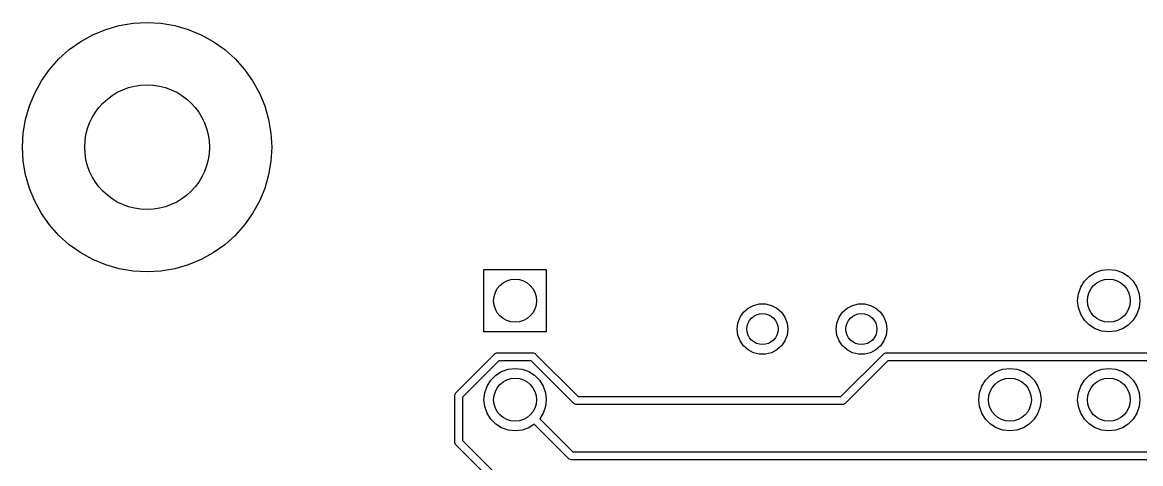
# Model space of a CAD drawing. Extents: x 2.09 to 5.54, y -4.3 to -1.49.
# Drawn here: x 2.118 to 3.248, y -1.934 to -1.488 of the extents above; entities that cross this region are included whole.
import ezdxf

# ---------------------------------------------------------------- set-up
doc = ezdxf.new("R2010")
doc.units = 0
doc.header["$MEASUREMENT"] = 0
doc.layers.add('BLACK', color=7, linetype='CONTINUOUS')

msp = doc.modelspace()

# ---------------------------------------------------------------- linework, layer by layer
at = {"layer": 'BLACK', "linetype": 'CONTINUOUS'}
for p, q in [((2.2025, -1.4953), (2.2161, -1.4913)), ((2.2161, -1.4913), (2.23, -1.489)), ((2.23, -1.489), (2.2441, -1.4882)), ((2.2441, -1.4882), (2.2582, -1.489)), ((2.2582, -1.489), (2.2721, -1.4913)), ((2.2721, -1.4913), (2.2857, -1.4953)), ((2.1771, -1.5075), (2.1894, -1.5007)), ((2.1894, -1.5007), (2.2025, -1.4953)), ((2.2857, -1.4953), (2.2988, -1.5007)), ((2.2988, -1.5007), (2.3111, -1.5075)), ((2.1655, -1.5157), (2.1771, -1.5075)), ((2.3111, -1.5075), (2.3226, -1.5157)), ((2.1456, -1.5356), (2.155, -1.5251)), ((2.155, -1.5251), (2.1655, -1.5157)), ((2.3226, -1.5157), (2.3332, -1.5251)), ((2.3332, -1.5251), (2.3426, -1.5356)), ((2.1374, -1.5471), (2.1456, -1.5356)), ((2.3426, -1.5356), (2.3508, -1.5471)), ((2.1306, -1.5595), (2.1374, -1.5471)), ((2.3508, -1.5471), (2.3576, -1.5595)), ((2.1252, -1.5726), (2.1306, -1.5595)), ((2.3576, -1.5595), (2.363, -1.5726)), ((2.1213, -1.5861), (2.1252, -1.5726)), ((2.363, -1.5726), (2.3669, -1.5861)), ((2.1189, -1.6001), (2.1213, -1.5861)), ((2.3669, -1.5861), (2.3693, -1.6001)), ((2.1181, -1.6142), (2.1189, -1.6001)), ((2.3693, -1.6001), (2.3701, -1.6142)), ((2.1189, -1.6283), (2.1181, -1.6142)), ((2.3701, -1.6142), (2.3693, -1.6283)), ((2.1213, -1.6422), (2.1189, -1.6283)), ((2.3693, -1.6283), (2.3669, -1.6422)), ((2.1252, -1.6558), (2.1213, -1.6422)), ((2.3669, -1.6422), (2.363, -1.6558)), ((2.1306, -1.6688), (2.1252, -1.6558)), ((2.363, -1.6558), (2.3576, -1.6688)), ((2.1374, -1.6812), (2.1306, -1.6688)), ((2.3576, -1.6688), (2.3508, -1.6812)), ((2.1456, -1.6927), (2.1374, -1.6812)), ((2.3508, -1.6812), (2.3426, -1.6927)), ((2.155, -1.7033), (2.1456, -1.6927)), ((2.3426, -1.6927), (2.3332, -1.7033)), ((2.1655, -1.7127), (2.155, -1.7033)), ((2.3332, -1.7033), (2.3226, -1.7127)), ((2.1771, -1.7208), (2.1655, -1.7127)), ((2.3226, -1.7127), (2.3111, -1.7208)), ((2.1894, -1.7277), (2.1771, -1.7208)), ((2.2025, -1.7331), (2.1894, -1.7277)), ((2.2988, -1.7277), (2.2857, -1.7331)), ((2.3111, -1.7208), (2.2988, -1.7277)), ((2.2161, -1.737), (2.2025, -1.7331)), ((2.23, -1.7394), (2.2161, -1.737)), ((2.2441, -1.7402), (2.23, -1.7394)), ((2.2582, -1.7394), (2.2441, -1.7402)), ((2.2721, -1.737), (2.2582, -1.7394)), ((2.2857, -1.7331), (2.2721, -1.737)), ((2.5846, -1.8007), (2.5846, -1.7377)), ((2.5846, -1.7377), (2.6476, -1.7377)), ((2.6476, -1.7377), (2.6476, -1.8007)), ((3.2024, -1.7408), (3.2091, -1.7385)), ((3.2091, -1.7385), (3.2161, -1.7377)), ((3.2161, -1.7377), (3.2231, -1.7385)), ((3.2231, -1.7385), (3.2298, -1.7408)), ((3.1877, -1.7555), (3.1915, -1.7495)), ((3.1915, -1.7495), (3.1965, -1.7445)), ((3.1965, -1.7445), (3.2024, -1.7408)), ((3.2298, -1.7408), (3.2357, -1.7445)), ((3.2357, -1.7445), (3.2407, -1.7495)), ((3.2407, -1.7495), (3.2445, -1.7555)), ((3.1846, -1.7692), (3.1854, -1.7622)), ((3.1854, -1.7622), (3.1877, -1.7555)), ((3.2445, -1.7555), (3.2468, -1.7622)), ((3.2468, -1.7622), (3.2476, -1.7692)), ((2.8516, -1.7768), (2.857, -1.774)), ((2.857, -1.774), (2.863, -1.7725)), ((2.863, -1.7725), (2.8692, -1.7725)), ((2.8692, -1.7725), (2.8752, -1.774)), ((2.8752, -1.774), (2.8806, -1.7768)), ((2.9516, -1.7768), (2.957, -1.774)), ((2.957, -1.774), (2.963, -1.7725)), ((2.963, -1.7725), (2.9692, -1.7725)), ((2.9692, -1.7725), (2.9752, -1.774)), ((2.9752, -1.774), (2.9806, -1.7768)), ((3.1854, -1.7762), (3.1846, -1.7692)), ((3.2476, -1.7692), (3.2468, -1.7762)), ((2.8435, -1.786), (2.847, -1.7809)), ((2.847, -1.7809), (2.8516, -1.7768)), ((2.8806, -1.7768), (2.8853, -1.7809)), ((2.8853, -1.7809), (2.8888, -1.786)), ((2.9435, -1.786), (2.947, -1.7809)), ((2.947, -1.7809), (2.9516, -1.7768)), ((2.9806, -1.7768), (2.9853, -1.7809)), ((2.9853, -1.7809), (2.9888, -1.786)), ((3.1877, -1.7828), (3.1854, -1.7762)), ((3.1915, -1.7888), (3.1877, -1.7828)), ((3.2445, -1.7828), (3.2407, -1.7888)), ((3.2468, -1.7762), (3.2445, -1.7828)), ((2.8405, -1.7979), (2.8413, -1.7918)), ((2.8413, -1.7918), (2.8435, -1.786)), ((2.8888, -1.786), (2.891, -1.7918)), ((2.891, -1.7918), (2.8917, -1.7979)), ((2.9405, -1.7979), (2.9413, -1.7918)), ((2.9413, -1.7918), (2.9435, -1.786)), ((2.9888, -1.786), (2.991, -1.7918)), ((2.991, -1.7918), (2.9917, -1.7979)), ((3.1965, -1.7938), (3.1915, -1.7888)), ((3.2024, -1.7975), (3.1965, -1.7938)), ((3.2357, -1.7938), (3.2298, -1.7975)), ((3.2407, -1.7888), (3.2357, -1.7938)), ((2.6476, -1.8007), (2.5846, -1.8007)), ((2.8413, -1.804), (2.8405, -1.7979)), ((2.8435, -1.8098), (2.8413, -1.804)), ((2.891, -1.804), (2.8888, -1.8098)), ((2.8917, -1.7979), (2.891, -1.804)), ((2.9413, -1.804), (2.9405, -1.7979)), ((2.9435, -1.8098), (2.9413, -1.804)), ((2.991, -1.804), (2.9888, -1.8098)), ((2.9917, -1.7979), (2.991, -1.804)), ((3.2091, -1.7999), (3.2024, -1.7975)), ((3.2161, -1.8007), (3.2091, -1.7999)), ((3.2231, -1.7999), (3.2161, -1.8007)), ((3.2298, -1.7975), (3.2231, -1.7999)), ((2.847, -1.8149), (2.8435, -1.8098)), ((2.8516, -1.819), (2.847, -1.8149)), ((2.857, -1.8218), (2.8516, -1.819)), ((2.8806, -1.819), (2.8752, -1.8218)), ((2.8853, -1.8149), (2.8806, -1.819)), ((2.8888, -1.8098), (2.8853, -1.8149)), ((2.947, -1.8149), (2.9435, -1.8098)), ((2.9516, -1.819), (2.947, -1.8149)), ((2.957, -1.8218), (2.9516, -1.819)), ((2.9806, -1.819), (2.9752, -1.8218)), ((2.9853, -1.8149), (2.9806, -1.819)), ((2.9888, -1.8098), (2.9853, -1.8149)), ((2.5563, -1.8622), (2.5954, -1.8231)), ((2.5998, -1.8298), (2.563, -1.8666)), ((2.5954, -1.8231), (2.596, -1.8226)), ((2.596, -1.8226), (2.5974, -1.822)), ((2.596, -1.8226), (2.596, -1.8226)), ((2.5974, -1.822), (2.5982, -1.8219)), ((2.5982, -1.8219), (2.634, -1.8219)), ((2.6324, -1.8298), (2.5998, -1.8298)), ((2.6755, -1.8729), (2.6324, -1.8298)), ((2.634, -1.8219), (2.6348, -1.822)), ((2.6348, -1.822), (2.6362, -1.8226)), ((2.6362, -1.8226), (2.6368, -1.8231)), ((2.6368, -1.8231), (2.6799, -1.8661)), ((2.863, -1.8233), (2.857, -1.8218)), ((2.8692, -1.8233), (2.863, -1.8233)), ((2.8752, -1.8218), (2.8692, -1.8233)), ((2.9452, -1.8661), (2.9883, -1.8231)), ((2.9927, -1.8298), (2.9496, -1.8729)), ((2.963, -1.8233), (2.957, -1.8218)), ((2.9692, -1.8233), (2.963, -1.8233)), ((2.9752, -1.8218), (2.9692, -1.8233)), ((2.9883, -1.8231), (2.9889, -1.8226)), ((2.9889, -1.8226), (2.9903, -1.822)), ((2.9903, -1.822), (2.9911, -1.8219)), ((2.9911, -1.8219), (3.7192, -1.8219)), ((3.7175, -1.8298), (2.9927, -1.8298)), ((2.5965, -1.8445), (2.6024, -1.8408)), ((2.6024, -1.8408), (2.6091, -1.8385)), ((2.6091, -1.8385), (2.6161, -1.8377)), ((2.6161, -1.8377), (2.6231, -1.8385)), ((2.6231, -1.8385), (2.6298, -1.8408)), ((2.6298, -1.8408), (2.6357, -1.8445)), ((3.0965, -1.8445), (3.1024, -1.8408)), ((3.1024, -1.8408), (3.1091, -1.8385)), ((3.1091, -1.8385), (3.1161, -1.8377)), ((3.1161, -1.8377), (3.1231, -1.8385)), ((3.1231, -1.8385), (3.1298, -1.8408)), ((3.1298, -1.8408), (3.1357, -1.8445)), ((3.1965, -1.8445), (3.2024, -1.8408)), ((3.2024, -1.8408), (3.2091, -1.8385)), ((3.2091, -1.8385), (3.2161, -1.8377)), ((3.2161, -1.8377), (3.2231, -1.8385)), ((3.2231, -1.8385), (3.2298, -1.8408)), ((3.2298, -1.8408), (3.2357, -1.8445)), ((2.5877, -1.8555), (2.5915, -1.8495)), ((2.5915, -1.8495), (2.5965, -1.8445)), ((2.6357, -1.8445), (2.6407, -1.8495)), ((2.6407, -1.8495), (2.6445, -1.8555)), ((3.0877, -1.8555), (3.0915, -1.8495)), ((3.0915, -1.8495), (3.0965, -1.8445)), ((3.1357, -1.8445), (3.1407, -1.8495)), ((3.1407, -1.8495), (3.1445, -1.8555)), ((3.1877, -1.8555), (3.1915, -1.8495)), ((3.1915, -1.8495), (3.1965, -1.8445)), ((3.2357, -1.8445), (3.2407, -1.8495)), ((3.2407, -1.8495), (3.2445, -1.8555)), ((2.5551, -1.865), (2.5552, -1.8642)), ((2.5552, -1.8642), (2.5558, -1.8628)), ((2.5558, -1.8628), (2.5563, -1.8622)), ((2.5846, -1.8692), (2.5854, -1.8622)), ((2.5854, -1.8622), (2.5877, -1.8555)), ((2.6445, -1.8555), (2.6468, -1.8622)), ((2.6468, -1.8622), (2.6476, -1.8692)), ((3.0846, -1.8692), (3.0854, -1.8622)), ((3.0854, -1.8622), (3.0877, -1.8555)), ((3.1445, -1.8555), (3.1468, -1.8622)), ((3.1468, -1.8622), (3.1476, -1.8692)), ((3.1846, -1.8692), (3.1854, -1.8622)), ((3.1854, -1.8622), (3.1877, -1.8555)), ((3.2445, -1.8555), (3.2468, -1.8622)), ((3.2468, -1.8622), (3.2476, -1.8692)), ((2.5551, -1.9121), (2.5551, -1.865)), ((2.563, -1.8666), (2.563, -1.9105)), ((2.5854, -1.8762), (2.5846, -1.8692)), ((2.6476, -1.8692), (2.6468, -1.8762)), ((2.6761, -1.8734), (2.6755, -1.8729)), ((2.6775, -1.8739), (2.6761, -1.8734)), ((2.6783, -1.874), (2.6775, -1.8739)), ((2.9468, -1.874), (2.6783, -1.874)), ((2.6799, -1.8661), (2.9452, -1.8661)), ((2.9476, -1.8739), (2.9468, -1.874)), ((2.949, -1.8734), (2.9476, -1.8739)), ((2.9496, -1.8729), (2.949, -1.8734)), ((3.0854, -1.8762), (3.0846, -1.8692)), ((3.1476, -1.8692), (3.1468, -1.8762)), ((3.1854, -1.8762), (3.1846, -1.8692)), ((3.2476, -1.8692), (3.2468, -1.8762)), ((2.5877, -1.8828), (2.5854, -1.8762)), ((2.5915, -1.8888), (2.5877, -1.8828)), ((2.6445, -1.8828), (2.641, -1.8884)), ((2.6468, -1.8762), (2.6445, -1.8828)), ((3.0877, -1.8828), (3.0854, -1.8762)), ((3.0915, -1.8888), (3.0877, -1.8828)), ((3.1445, -1.8828), (3.1407, -1.8888)), ((3.1468, -1.8762), (3.1445, -1.8828)), ((3.1877, -1.8828), (3.1854, -1.8762)), ((3.1915, -1.8888), (3.1877, -1.8828)), ((3.2445, -1.8828), (3.2407, -1.8888)), ((3.2468, -1.8762), (3.2445, -1.8828)), ((2.5965, -1.8938), (2.5915, -1.8888)), ((2.6024, -1.8975), (2.5965, -1.8938)), ((2.6091, -1.8999), (2.6024, -1.8975)), ((2.6298, -1.8975), (2.6231, -1.8999)), ((2.6354, -1.894), (2.6298, -1.8975)), ((2.67, -1.9286), (2.6354, -1.894)), ((2.641, -1.8884), (2.6744, -1.9219)), ((3.0965, -1.8938), (3.0915, -1.8888)), ((3.1024, -1.8975), (3.0965, -1.8938)), ((3.1091, -1.8999), (3.1024, -1.8975)), ((3.1298, -1.8975), (3.1231, -1.8999)), ((3.1357, -1.8938), (3.1298, -1.8975)), ((3.1407, -1.8888), (3.1357, -1.8938)), ((3.1965, -1.8938), (3.1915, -1.8888)), ((3.2024, -1.8975), (3.1965, -1.8938)), ((3.2091, -1.8999), (3.2024, -1.8975)), ((3.2298, -1.8975), (3.2231, -1.8999)), ((3.2357, -1.8938), (3.2298, -1.8975)), ((3.2407, -1.8888), (3.2357, -1.8938)), ((2.6161, -1.9007), (2.6091, -1.8999)), ((2.6231, -1.8999), (2.6161, -1.9007)), ((3.1161, -1.9007), (3.1091, -1.8999)), ((3.1231, -1.8999), (3.1161, -1.9007)), ((3.2161, -1.9007), (3.2091, -1.8999)), ((3.2231, -1.8999), (3.2161, -1.9007)), ((2.5552, -1.9129), (2.5551, -1.9121)), ((2.5558, -1.9143), (2.5552, -1.9129)), ((2.5563, -1.9149), (2.5558, -1.9143)), ((2.5913, -1.9499), (2.5563, -1.9149)), ((2.563, -1.9105), (2.5968, -1.9443)), ((2.6706, -1.9291), (2.67, -1.9286)), ((2.672, -1.9297), (2.6706, -1.9291)), ((2.6728, -1.9298), (2.672, -1.9297)), ((3.7175, -1.9298), (2.6728, -1.9298)), ((2.6744, -1.9219), (3.7192, -1.9219))]:
    msp.add_line(p, q, dxfattribs=at)
at = {"layer": 'BLACK'}
for centre, radius in [((2.2441, -1.6142), 0.063), ((2.6161, -1.7692), 0.0217), ((3.2161, -1.7692), 0.0217), ((2.8661, -1.7979), 0.0157), ((2.9661, -1.7979), 0.0157), ((2.6161, -1.8692), 0.0217), ((3.1161, -1.8692), 0.0217), ((3.2161, -1.8692), 0.0217)]:
    msp.add_circle(centre, radius, dxfattribs=at)

doc.saveas('drawing.dxf')
